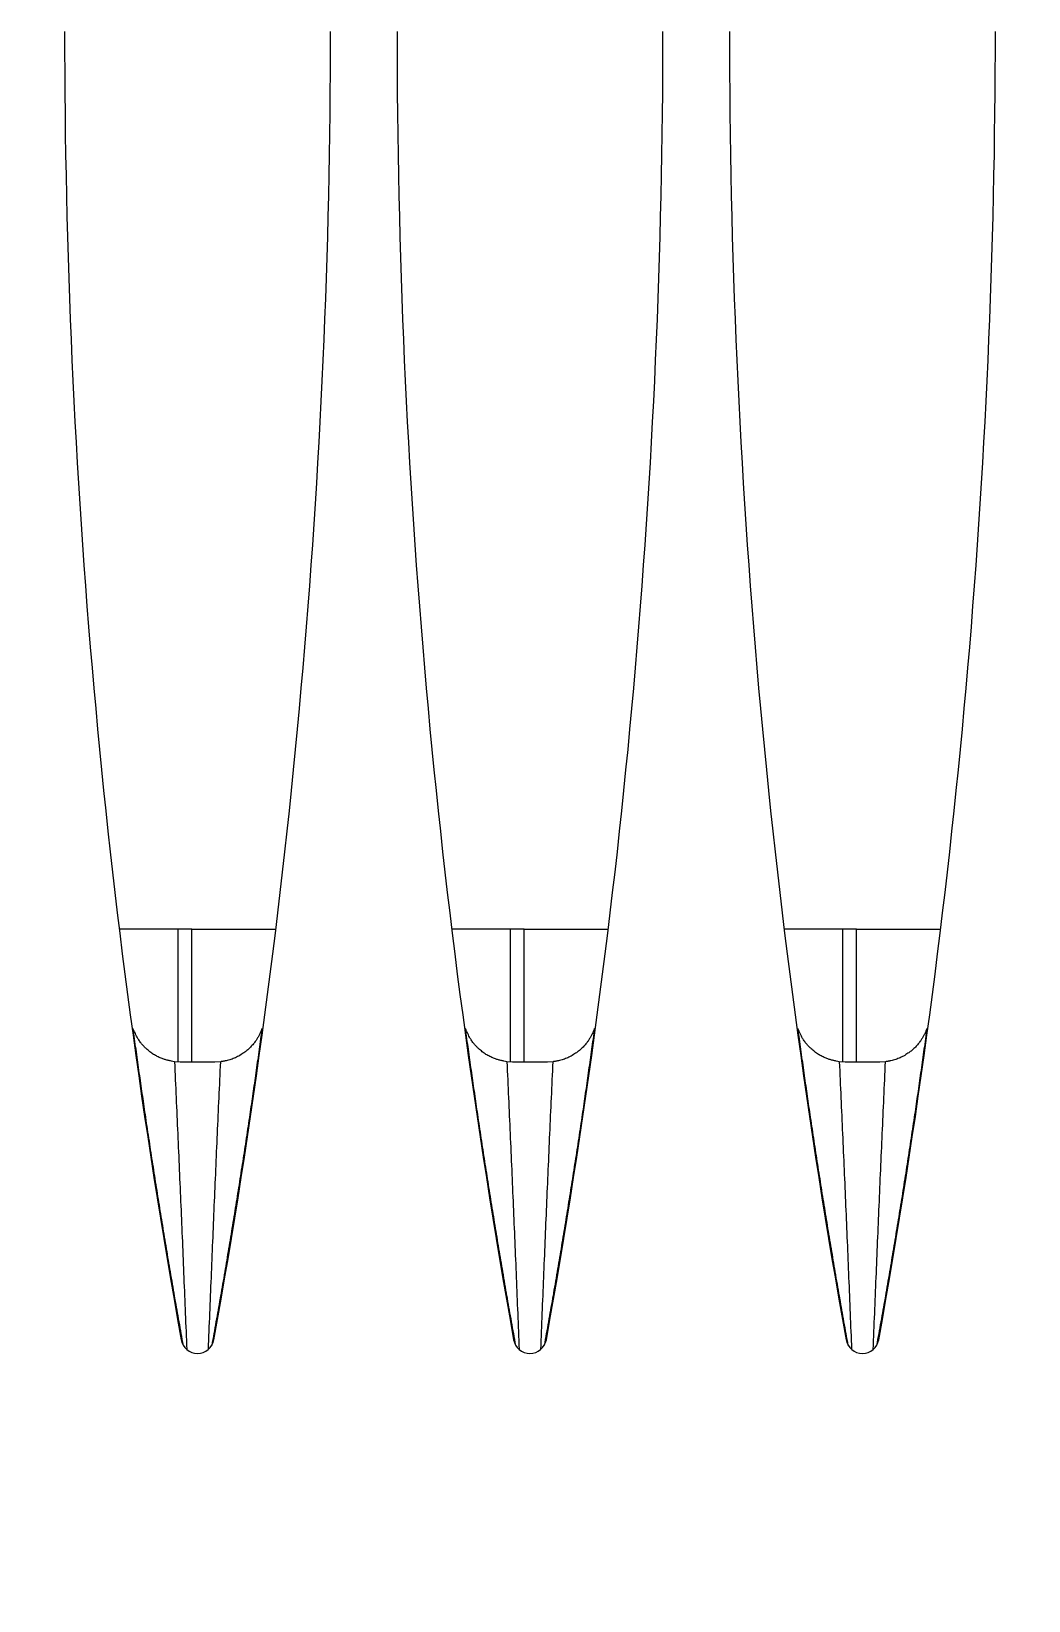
# Model space of a CAD drawing. Header units: metres. Extents: x -101133.8 to -101066.7, y -24899.3 to -24824.7.
# Drawn here: x -101108.33328 to -101108.30328, y -24833.77173 to -24833.72453 of the extents above; entities that cross this region are included whole.
import ezdxf

# ---------------------------------------------------------------- set-up
doc = ezdxf.new("R2010")
doc.units = ezdxf.units.M
doc.header["$LTSCALE"] = 0.2
doc.header["$PDSIZE"] = -5
doc.layers.add('CMT-COTATION DIVERS', color=1, linetype='Continuous')
doc.layers.add('CMT-CVC-MATERIEL', color=30, linetype='Continuous')
doc.styles.get("Standard").update_dxf_attribs({"font": 'arial.ttf'})
doc.dimstyles.get("Standard").update_dxf_attribs({"dimtxt": 0.18, "dimasz": 0.18, "dimexe": 0.18, "dimexo": 0.0625, "dimgap": 0.09, "dimtad": 0, "dimtih": 1, "dimtoh": 1, "dimdec": 4, "dimzin": 0, "dimdsep": 46, "dimtxsty": 'Standard', "dimcen": 0.09, "dimadec": 0, "dimazin": 0, "dimtfac": 1, "dimtdec": 4, "dimtofl": 0, "dimtmove": 0, "dimatfit": 3, "dimfxl": 1, "dimtolj": 1, "dimtzin": 0, "dimarcsym": 0})

# ---------------------------------------------------------------- blocks, each defined once
blk = doc.blocks.new('Cassette 600x600')
at = {"linetype": 'Continuous', "lineweight": 13}
for p, q in [((-20116.73, 252.832), (-20116.73, 255.361)), ((-20112.23, 254.73), (-20112.23, 254.764)), ((-20112.74, 253.7), (-20112.73, 253.527)), ((-20105.73, 253.702), (-20105.73, 253.736)), ((-20112.73, 252.832), (-20116.73, 252.832)), ((-20116.73, 252.832), (-20116.73, 252.421)), ((-20116.73, 252.421), (-20116.73, 250.649)), ((-20112.733, 252.421), (-20116.73, 252.421)), ((-20112.73, 252.483), (-20112.74, 252.31)), ((-20105.73, 252.274), (-20105.73, 252.308)), ((-20112.23, 251.246), (-20112.23, 251.28)), ((-20116.73, 242.832), (-20116.73, 245.361)), ((-20112.23, 244.73), (-20112.23, 244.764)), ((-20112.74, 243.7), (-20112.73, 243.527)), ((-20105.73, 243.702), (-20105.73, 243.736)), ((-20112.73, 242.832), (-20116.73, 242.832)), ((-20116.73, 242.832), (-20116.73, 242.421)), ((-20116.73, 242.421), (-20116.73, 240.649)), ((-20112.733, 242.421), (-20116.73, 242.421)), ((-20112.73, 242.483), (-20112.74, 242.31)), ((-20105.73, 242.274), (-20105.73, 242.308)), ((-20112.23, 241.246), (-20112.23, 241.28)), ((-20116.73, 232.832), (-20116.73, 235.361)), ((-20112.23, 234.73), (-20112.23, 234.764)), ((-20112.74, 233.7), (-20112.73, 233.527)), ((-20105.73, 233.702), (-20105.73, 233.736)), ((-20112.73, 232.832), (-20116.73, 232.832)), ((-20116.73, 232.832), (-20116.73, 232.421)), ((-20116.73, 232.421), (-20116.73, 230.649)), ((-20112.733, 232.421), (-20116.73, 232.421)), ((-20112.73, 232.483), (-20112.74, 232.31)), ((-20105.73, 232.274), (-20105.73, 232.308)), ((-20112.23, 231.246), (-20112.23, 231.28))]:
    blk.add_line(p, q, dxfattribs=at)
for centre, radius, start, end in [((-20143.73, 34.505), 222.5, 79.81251, 90), ((-20104.465, 253.005), 0.5, 280.1875, 79.8125), ((-20143.73, 471.505), 222.5, 270, 280.18749), ((-20143.73, 24.505), 222.5, 79.81251, 90), ((-20104.465, 243.005), 0.5, 280.1875, 79.8125), ((-20143.73, 461.505), 222.5, 270, 280.18749), ((-20143.73, 14.505), 222.5, 79.81251, 90), ((-20104.465, 233.005), 0.5, 280.1875, 79.8125), ((-20143.73, 451.505), 222.5, 270, 280.18749)]:
    blk.add_arc(centre, radius, start, end, dxfattribs=at)
for points, knots in [([(-20113.74, 254.945), (-20113.732, 254.942), (-20113.724, 254.939), (-20113.717, 254.936), (-20113.709, 254.934), (-20113.701, 254.931), (-20113.693, 254.928), (-20113.685, 254.925), (-20113.677, 254.921), (-20113.669, 254.918), (-20113.662, 254.916), (-20113.655, 254.913), (-20113.646, 254.909), (-20113.623, 254.9), (-20113.589, 254.884), (-20113.558, 254.869), (-20113.528, 254.854), (-20113.502, 254.84), (-20113.475, 254.824), (-20113.448, 254.808), (-20113.421, 254.791), (-20113.397, 254.775), (-20113.372, 254.759), (-20113.351, 254.744), (-20113.322, 254.722), (-20113.294, 254.7), (-20113.258, 254.67), (-20113.226, 254.642), (-20113.194, 254.614), (-20113.167, 254.586), (-20113.139, 254.557), (-20113.112, 254.528), (-20113.085, 254.497), (-20113.061, 254.468), (-20113.038, 254.439), (-20113.018, 254.412), (-20112.992, 254.375), (-20112.967, 254.338), (-20112.937, 254.29), (-20112.911, 254.244), (-20112.886, 254.197), (-20112.865, 254.153), (-20112.846, 254.109), (-20112.827, 254.064), (-20112.811, 254.02), (-20112.796, 253.971), (-20112.781, 253.922), (-20112.768, 253.868), (-20112.761, 253.833), (-20112.759, 253.82), (-20112.757, 253.81), (-20112.755, 253.799), (-20112.753, 253.789), (-20112.751, 253.777), (-20112.75, 253.766), (-20112.748, 253.755), (-20112.746, 253.744), (-20112.745, 253.733), (-20112.743, 253.722), (-20112.741, 253.711), (-20112.74, 253.7)], [0, 0, 0, 0, 1, 1, 1, 2, 2, 2, 3, 3, 3, 4, 4, 4, 5, 5, 5, 6, 6, 6, 7, 7, 7, 8, 8, 8, 9, 9, 9, 10, 10, 10, 11, 11, 11, 12, 12, 12, 13, 13, 13, 14, 14, 14, 15, 15, 15, 16, 16, 16, 17, 17, 17, 18, 18, 18, 19, 19, 19, 20, 20, 20, 20]), ([(-20113.74, 254.945), (-20113.531, 254.916), (-20113.322, 254.887), (-20113.113, 254.857), (-20112.904, 254.828), (-20112.695, 254.799), (-20112.485, 254.769), (-20112.275, 254.739), (-20112.064, 254.709), (-20111.858, 254.679), (-20111.652, 254.65), (-20111.452, 254.621), (-20111.231, 254.588), (-20111.009, 254.555), (-20110.766, 254.519), (-20110.529, 254.483), (-20110.292, 254.447), (-20110.06, 254.412), (-20109.828, 254.376), (-20109.595, 254.34), (-20109.361, 254.303), (-20109.127, 254.266), (-20108.893, 254.229), (-20108.659, 254.192), (-20108.426, 254.154), (-20108.193, 254.117), (-20107.96, 254.079), (-20107.726, 254.04), (-20107.492, 254.002), (-20107.256, 253.963), (-20107.026, 253.924), (-20106.796, 253.886), (-20106.571, 253.848), (-20106.326, 253.806), (-20106.081, 253.764), (-20105.816, 253.718), (-20105.627, 253.685), (-20105.483, 253.66), (-20105.383, 253.642), (-20105.271, 253.622), (-20105.16, 253.602), (-20105.036, 253.581), (-20104.916, 253.559), (-20104.795, 253.538), (-20104.678, 253.517), (-20104.56, 253.496), (-20104.442, 253.475), (-20104.323, 253.453), (-20104.205, 253.432)], [0, 0, 0, 0, 1, 1, 1, 2, 2, 2, 3, 3, 3, 4, 4, 4, 5, 5, 5, 6, 6, 6, 7, 7, 7, 8, 8, 8, 9, 9, 9, 10, 10, 10, 11, 11, 11, 12, 12, 12, 13, 13, 13, 14, 14, 14, 15, 15, 15, 16, 16, 16, 16]), ([(-20104.086, 253.331), (-20104.446, 253.346), (-20104.806, 253.36), (-20105.166, 253.375), (-20105.527, 253.39), (-20105.887, 253.404), (-20106.247, 253.419), (-20106.608, 253.434), (-20106.968, 253.449), (-20107.328, 253.464), (-20107.688, 253.479), (-20108.049, 253.494), (-20108.409, 253.509), (-20108.77, 253.524), (-20109.131, 253.54), (-20109.492, 253.556), (-20109.853, 253.571), (-20110.213, 253.587), (-20110.574, 253.603), (-20110.935, 253.619), (-20111.296, 253.635), (-20111.657, 253.651), (-20112.018, 253.668), (-20112.379, 253.684), (-20112.74, 253.7)], [0, 0, 0, 0, 1, 1, 1, 2, 2, 2, 3, 3, 3, 4, 4, 4, 5, 5, 5, 6, 6, 6, 7, 7, 7, 8, 8, 8, 8]), ([(-20112.73, 253.527), (-20112.73, 253.507), (-20112.73, 253.487), (-20112.73, 253.466), (-20112.73, 253.446), (-20112.73, 253.425), (-20112.73, 253.404), (-20112.73, 253.383), (-20112.73, 253.363), (-20112.73, 253.341), (-20112.73, 253.32), (-20112.73, 253.299), (-20112.73, 253.277), (-20112.73, 253.255), (-20112.73, 253.233), (-20112.73, 253.211), (-20112.73, 253.189), (-20112.73, 253.166), (-20112.73, 253.143), (-20112.73, 253.121), (-20112.73, 253.098), (-20112.73, 253.075), (-20112.73, 253.052), (-20112.73, 253.029), (-20112.73, 253.006), (-20112.73, 252.983), (-20112.73, 252.96), (-20112.73, 252.937), (-20112.73, 252.914), (-20112.73, 252.891), (-20112.73, 252.868), (-20112.73, 252.845), (-20112.73, 252.823), (-20112.73, 252.8), (-20112.73, 252.778), (-20112.73, 252.756), (-20112.73, 252.734), (-20112.73, 252.712), (-20112.73, 252.691), (-20112.73, 252.67), (-20112.73, 252.648), (-20112.73, 252.627), (-20112.73, 252.607), (-20112.73, 252.586), (-20112.73, 252.565), (-20112.73, 252.544), (-20112.73, 252.524), (-20112.73, 252.503), (-20112.73, 252.483)], [0, 0, 0, 0, 1, 1, 1, 2, 2, 2, 3, 3, 3, 4, 4, 4, 5, 5, 5, 6, 6, 6, 7, 7, 7, 8, 8, 8, 9, 9, 9, 10, 10, 10, 11, 11, 11, 12, 12, 12, 13, 13, 13, 14, 14, 14, 15, 15, 15, 16, 16, 16, 16]), ([(-20104.205, 252.578), (-20104.323, 252.557), (-20104.442, 252.536), (-20104.56, 252.515), (-20104.678, 252.493), (-20104.795, 252.473), (-20104.916, 252.451), (-20105.036, 252.43), (-20105.16, 252.408), (-20105.271, 252.388), (-20105.383, 252.368), (-20105.483, 252.351), (-20105.627, 252.325), (-20105.816, 252.292), (-20106.081, 252.246), (-20106.326, 252.204), (-20106.571, 252.163), (-20106.796, 252.125), (-20107.026, 252.086), (-20107.256, 252.048), (-20107.492, 252.008), (-20107.726, 251.97), (-20107.96, 251.931), (-20108.193, 251.894), (-20108.426, 251.856), (-20108.659, 251.818), (-20108.893, 251.781), (-20109.127, 251.744), (-20109.361, 251.707), (-20109.595, 251.67), (-20109.828, 251.634), (-20110.06, 251.598), (-20110.292, 251.563), (-20110.529, 251.527), (-20110.766, 251.491), (-20111.009, 251.455), (-20111.231, 251.422), (-20111.452, 251.39), (-20111.652, 251.361), (-20111.858, 251.331), (-20112.064, 251.301), (-20112.275, 251.271), (-20112.485, 251.241), (-20112.695, 251.212), (-20112.904, 251.182), (-20113.113, 251.153), (-20113.322, 251.124), (-20113.531, 251.094), (-20113.74, 251.065)], [0, 0, 0, 0, 1, 1, 1, 2, 2, 2, 3, 3, 3, 4, 4, 4, 5, 5, 5, 6, 6, 6, 7, 7, 7, 8, 8, 8, 9, 9, 9, 10, 10, 10, 11, 11, 11, 12, 12, 12, 13, 13, 13, 14, 14, 14, 15, 15, 15, 16, 16, 16, 16]), ([(-20112.74, 252.31), (-20112.379, 252.327), (-20112.018, 252.343), (-20111.657, 252.359), (-20111.296, 252.375), (-20110.935, 252.391), (-20110.574, 252.407), (-20110.213, 252.423), (-20109.853, 252.439), (-20109.492, 252.454), (-20109.131, 252.47), (-20108.77, 252.486), (-20108.409, 252.501), (-20108.049, 252.516), (-20107.688, 252.532), (-20107.328, 252.547), (-20106.968, 252.562), (-20106.608, 252.577), (-20106.247, 252.591), (-20105.887, 252.606), (-20105.527, 252.621), (-20105.166, 252.635), (-20104.806, 252.65), (-20104.446, 252.664), (-20104.086, 252.679)], [0, 0, 0, 0, 1, 1, 1, 2, 2, 2, 3, 3, 3, 4, 4, 4, 5, 5, 5, 6, 6, 6, 7, 7, 7, 8, 8, 8, 8]), ([(-20112.74, 252.31), (-20112.746, 252.279), (-20112.752, 252.248), (-20112.758, 252.217), (-20112.764, 252.186), (-20112.77, 252.155), (-20112.778, 252.124), (-20112.785, 252.093), (-20112.793, 252.061), (-20112.802, 252.031), (-20112.81, 252.001), (-20112.819, 251.974), (-20112.832, 251.939), (-20112.845, 251.904), (-20112.862, 251.862), (-20112.882, 251.823), (-20112.901, 251.783), (-20112.921, 251.746), (-20112.944, 251.709), (-20112.966, 251.672), (-20112.991, 251.635), (-20113.019, 251.598), (-20113.047, 251.56), (-20113.079, 251.521), (-20113.106, 251.49), (-20113.132, 251.459), (-20113.154, 251.437), (-20113.178, 251.412), (-20113.202, 251.388), (-20113.23, 251.363), (-20113.257, 251.339), (-20113.285, 251.315), (-20113.313, 251.293), (-20113.344, 251.27), (-20113.376, 251.248), (-20113.411, 251.225), (-20113.439, 251.208), (-20113.467, 251.192), (-20113.487, 251.181), (-20113.511, 251.169), (-20113.534, 251.157), (-20113.56, 251.145), (-20113.585, 251.133), (-20113.611, 251.121), (-20113.637, 251.11), (-20113.662, 251.098), (-20113.688, 251.087), (-20113.714, 251.076), (-20113.74, 251.065)], [0, 0, 0, 0, 1, 1, 1, 2, 2, 2, 3, 3, 3, 4, 4, 4, 5, 5, 5, 6, 6, 6, 7, 7, 7, 8, 8, 8, 9, 9, 9, 10, 10, 10, 11, 11, 11, 12, 12, 12, 13, 13, 13, 14, 14, 14, 15, 15, 15, 16, 16, 16, 16]), ([(-20113.74, 244.945), (-20113.531, 244.916), (-20113.322, 244.887), (-20113.113, 244.857), (-20112.904, 244.828), (-20112.695, 244.799), (-20112.485, 244.769), (-20112.275, 244.739), (-20112.064, 244.709), (-20111.858, 244.679), (-20111.652, 244.65), (-20111.452, 244.621), (-20111.231, 244.588), (-20111.009, 244.555), (-20110.766, 244.519), (-20110.529, 244.483), (-20110.292, 244.447), (-20110.06, 244.412), (-20109.828, 244.376), (-20109.595, 244.34), (-20109.361, 244.303), (-20109.127, 244.266), (-20108.893, 244.229), (-20108.659, 244.192), (-20108.426, 244.154), (-20108.193, 244.117), (-20107.96, 244.079), (-20107.726, 244.04), (-20107.492, 244.002), (-20107.256, 243.963), (-20107.026, 243.924), (-20106.796, 243.886), (-20106.571, 243.848), (-20106.326, 243.806), (-20106.081, 243.764), (-20105.816, 243.718), (-20105.627, 243.685), (-20105.483, 243.66), (-20105.383, 243.642), (-20105.271, 243.622), (-20105.16, 243.602), (-20105.036, 243.581), (-20104.916, 243.559), (-20104.795, 243.538), (-20104.678, 243.517), (-20104.56, 243.496), (-20104.442, 243.475), (-20104.323, 243.453), (-20104.205, 243.432)], [0, 0, 0, 0, 1, 1, 1, 2, 2, 2, 3, 3, 3, 4, 4, 4, 5, 5, 5, 6, 6, 6, 7, 7, 7, 8, 8, 8, 9, 9, 9, 10, 10, 10, 11, 11, 11, 12, 12, 12, 13, 13, 13, 14, 14, 14, 15, 15, 15, 16, 16, 16, 16]), ([(-20113.74, 244.945), (-20113.732, 244.942), (-20113.724, 244.939), (-20113.717, 244.936), (-20113.709, 244.934), (-20113.701, 244.931), (-20113.693, 244.928), (-20113.685, 244.925), (-20113.677, 244.921), (-20113.669, 244.918), (-20113.662, 244.916), (-20113.655, 244.913), (-20113.646, 244.909), (-20113.623, 244.9), (-20113.589, 244.884), (-20113.558, 244.869), (-20113.528, 244.854), (-20113.502, 244.84), (-20113.475, 244.824), (-20113.448, 244.808), (-20113.421, 244.791), (-20113.397, 244.775), (-20113.372, 244.759), (-20113.351, 244.744), (-20113.322, 244.722), (-20113.294, 244.7), (-20113.258, 244.67), (-20113.226, 244.642), (-20113.194, 244.614), (-20113.167, 244.586), (-20113.139, 244.557), (-20113.112, 244.528), (-20113.085, 244.497), (-20113.061, 244.468), (-20113.038, 244.439), (-20113.018, 244.412), (-20112.992, 244.375), (-20112.967, 244.338), (-20112.937, 244.29), (-20112.911, 244.244), (-20112.886, 244.197), (-20112.865, 244.153), (-20112.846, 244.109), (-20112.827, 244.064), (-20112.811, 244.02), (-20112.796, 243.971), (-20112.781, 243.922), (-20112.768, 243.868), (-20112.761, 243.833), (-20112.759, 243.82), (-20112.757, 243.81), (-20112.755, 243.799), (-20112.753, 243.789), (-20112.751, 243.777), (-20112.75, 243.766), (-20112.748, 243.755), (-20112.746, 243.744), (-20112.745, 243.733), (-20112.743, 243.722), (-20112.741, 243.711), (-20112.74, 243.7)], [0, 0, 0, 0, 1, 1, 1, 2, 2, 2, 3, 3, 3, 4, 4, 4, 5, 5, 5, 6, 6, 6, 7, 7, 7, 8, 8, 8, 9, 9, 9, 10, 10, 10, 11, 11, 11, 12, 12, 12, 13, 13, 13, 14, 14, 14, 15, 15, 15, 16, 16, 16, 17, 17, 17, 18, 18, 18, 19, 19, 19, 20, 20, 20, 20]), ([(-20104.086, 243.331), (-20104.446, 243.346), (-20104.806, 243.36), (-20105.166, 243.375), (-20105.527, 243.39), (-20105.887, 243.404), (-20106.247, 243.419), (-20106.608, 243.434), (-20106.968, 243.449), (-20107.328, 243.464), (-20107.688, 243.479), (-20108.049, 243.494), (-20108.409, 243.509), (-20108.77, 243.524), (-20109.131, 243.54), (-20109.492, 243.556), (-20109.853, 243.571), (-20110.213, 243.587), (-20110.574, 243.603), (-20110.935, 243.619), (-20111.296, 243.635), (-20111.657, 243.651), (-20112.018, 243.668), (-20112.379, 243.684), (-20112.74, 243.7)], [0, 0, 0, 0, 1, 1, 1, 2, 2, 2, 3, 3, 3, 4, 4, 4, 5, 5, 5, 6, 6, 6, 7, 7, 7, 8, 8, 8, 8]), ([(-20112.73, 243.527), (-20112.73, 243.507), (-20112.73, 243.487), (-20112.73, 243.466), (-20112.73, 243.446), (-20112.73, 243.425), (-20112.73, 243.404), (-20112.73, 243.383), (-20112.73, 243.363), (-20112.73, 243.341), (-20112.73, 243.32), (-20112.73, 243.299), (-20112.73, 243.277), (-20112.73, 243.255), (-20112.73, 243.233), (-20112.73, 243.211), (-20112.73, 243.189), (-20112.73, 243.166), (-20112.73, 243.143), (-20112.73, 243.121), (-20112.73, 243.098), (-20112.73, 243.075), (-20112.73, 243.052), (-20112.73, 243.029), (-20112.73, 243.006), (-20112.73, 242.983), (-20112.73, 242.96), (-20112.73, 242.937), (-20112.73, 242.914), (-20112.73, 242.891), (-20112.73, 242.868), (-20112.73, 242.845), (-20112.73, 242.823), (-20112.73, 242.8), (-20112.73, 242.778), (-20112.73, 242.756), (-20112.73, 242.734), (-20112.73, 242.712), (-20112.73, 242.691), (-20112.73, 242.67), (-20112.73, 242.648), (-20112.73, 242.627), (-20112.73, 242.607), (-20112.73, 242.586), (-20112.73, 242.565), (-20112.73, 242.544), (-20112.73, 242.524), (-20112.73, 242.503), (-20112.73, 242.483)], [0, 0, 0, 0, 1, 1, 1, 2, 2, 2, 3, 3, 3, 4, 4, 4, 5, 5, 5, 6, 6, 6, 7, 7, 7, 8, 8, 8, 9, 9, 9, 10, 10, 10, 11, 11, 11, 12, 12, 12, 13, 13, 13, 14, 14, 14, 15, 15, 15, 16, 16, 16, 16]), ([(-20112.74, 242.31), (-20112.379, 242.327), (-20112.018, 242.343), (-20111.657, 242.359), (-20111.296, 242.375), (-20110.935, 242.391), (-20110.574, 242.407), (-20110.213, 242.423), (-20109.853, 242.439), (-20109.492, 242.454), (-20109.131, 242.47), (-20108.77, 242.486), (-20108.409, 242.501), (-20108.049, 242.516), (-20107.688, 242.532), (-20107.328, 242.547), (-20106.968, 242.562), (-20106.608, 242.577), (-20106.247, 242.591), (-20105.887, 242.606), (-20105.527, 242.621), (-20105.166, 242.635), (-20104.806, 242.65), (-20104.446, 242.664), (-20104.086, 242.679)], [0, 0, 0, 0, 1, 1, 1, 2, 2, 2, 3, 3, 3, 4, 4, 4, 5, 5, 5, 6, 6, 6, 7, 7, 7, 8, 8, 8, 8]), ([(-20104.205, 242.578), (-20104.323, 242.557), (-20104.442, 242.536), (-20104.56, 242.515), (-20104.678, 242.493), (-20104.795, 242.473), (-20104.916, 242.451), (-20105.036, 242.43), (-20105.16, 242.408), (-20105.271, 242.388), (-20105.383, 242.368), (-20105.483, 242.351), (-20105.627, 242.325), (-20105.816, 242.292), (-20106.081, 242.246), (-20106.326, 242.204), (-20106.571, 242.163), (-20106.796, 242.125), (-20107.026, 242.086), (-20107.256, 242.048), (-20107.492, 242.008), (-20107.726, 241.97), (-20107.96, 241.931), (-20108.193, 241.894), (-20108.426, 241.856), (-20108.659, 241.818), (-20108.893, 241.781), (-20109.127, 241.744), (-20109.361, 241.707), (-20109.595, 241.67), (-20109.828, 241.634), (-20110.06, 241.598), (-20110.292, 241.563), (-20110.529, 241.527), (-20110.766, 241.491), (-20111.009, 241.455), (-20111.231, 241.422), (-20111.452, 241.39), (-20111.652, 241.361), (-20111.858, 241.331), (-20112.064, 241.301), (-20112.275, 241.271), (-20112.485, 241.241), (-20112.695, 241.212), (-20112.904, 241.182), (-20113.113, 241.153), (-20113.322, 241.124), (-20113.531, 241.094), (-20113.74, 241.065)], [0, 0, 0, 0, 1, 1, 1, 2, 2, 2, 3, 3, 3, 4, 4, 4, 5, 5, 5, 6, 6, 6, 7, 7, 7, 8, 8, 8, 9, 9, 9, 10, 10, 10, 11, 11, 11, 12, 12, 12, 13, 13, 13, 14, 14, 14, 15, 15, 15, 16, 16, 16, 16]), ([(-20112.74, 242.31), (-20112.746, 242.279), (-20112.752, 242.248), (-20112.758, 242.217), (-20112.764, 242.186), (-20112.77, 242.155), (-20112.778, 242.124), (-20112.785, 242.093), (-20112.793, 242.061), (-20112.802, 242.031), (-20112.81, 242.001), (-20112.819, 241.974), (-20112.832, 241.939), (-20112.845, 241.904), (-20112.862, 241.862), (-20112.882, 241.823), (-20112.901, 241.783), (-20112.921, 241.746), (-20112.944, 241.709), (-20112.966, 241.672), (-20112.991, 241.635), (-20113.019, 241.598), (-20113.047, 241.56), (-20113.079, 241.521), (-20113.106, 241.49), (-20113.132, 241.459), (-20113.154, 241.437), (-20113.178, 241.412), (-20113.202, 241.388), (-20113.23, 241.363), (-20113.257, 241.339), (-20113.285, 241.315), (-20113.313, 241.293), (-20113.344, 241.27), (-20113.376, 241.248), (-20113.411, 241.225), (-20113.439, 241.208), (-20113.467, 241.192), (-20113.487, 241.181), (-20113.511, 241.169), (-20113.534, 241.157), (-20113.56, 241.145), (-20113.585, 241.133), (-20113.611, 241.121), (-20113.637, 241.11), (-20113.662, 241.098), (-20113.688, 241.087), (-20113.714, 241.076), (-20113.74, 241.065)], [0, 0, 0, 0, 1, 1, 1, 2, 2, 2, 3, 3, 3, 4, 4, 4, 5, 5, 5, 6, 6, 6, 7, 7, 7, 8, 8, 8, 9, 9, 9, 10, 10, 10, 11, 11, 11, 12, 12, 12, 13, 13, 13, 14, 14, 14, 15, 15, 15, 16, 16, 16, 16]), ([(-20113.74, 234.945), (-20113.732, 234.942), (-20113.724, 234.939), (-20113.717, 234.936), (-20113.709, 234.934), (-20113.701, 234.931), (-20113.693, 234.928), (-20113.685, 234.925), (-20113.677, 234.921), (-20113.669, 234.918), (-20113.662, 234.916), (-20113.655, 234.913), (-20113.646, 234.909), (-20113.623, 234.9), (-20113.589, 234.884), (-20113.558, 234.869), (-20113.528, 234.854), (-20113.502, 234.84), (-20113.475, 234.824), (-20113.448, 234.808), (-20113.421, 234.791), (-20113.397, 234.775), (-20113.372, 234.759), (-20113.351, 234.744), (-20113.322, 234.722), (-20113.294, 234.7), (-20113.258, 234.67), (-20113.226, 234.642), (-20113.194, 234.614), (-20113.167, 234.586), (-20113.139, 234.557), (-20113.112, 234.528), (-20113.085, 234.497), (-20113.061, 234.468), (-20113.038, 234.439), (-20113.018, 234.412), (-20112.992, 234.375), (-20112.967, 234.338), (-20112.937, 234.29), (-20112.911, 234.244), (-20112.886, 234.197), (-20112.865, 234.153), (-20112.846, 234.109), (-20112.827, 234.064), (-20112.811, 234.02), (-20112.796, 233.971), (-20112.781, 233.922), (-20112.768, 233.868), (-20112.761, 233.833), (-20112.759, 233.82), (-20112.757, 233.81), (-20112.755, 233.799), (-20112.753, 233.789), (-20112.751, 233.777), (-20112.75, 233.766), (-20112.748, 233.755), (-20112.746, 233.744), (-20112.745, 233.733), (-20112.743, 233.722), (-20112.741, 233.711), (-20112.74, 233.7)], [0, 0, 0, 0, 1, 1, 1, 2, 2, 2, 3, 3, 3, 4, 4, 4, 5, 5, 5, 6, 6, 6, 7, 7, 7, 8, 8, 8, 9, 9, 9, 10, 10, 10, 11, 11, 11, 12, 12, 12, 13, 13, 13, 14, 14, 14, 15, 15, 15, 16, 16, 16, 17, 17, 17, 18, 18, 18, 19, 19, 19, 20, 20, 20, 20]), ([(-20113.74, 234.945), (-20113.531, 234.916), (-20113.322, 234.887), (-20113.113, 234.857), (-20112.904, 234.828), (-20112.695, 234.799), (-20112.485, 234.769), (-20112.275, 234.739), (-20112.064, 234.709), (-20111.858, 234.679), (-20111.652, 234.65), (-20111.452, 234.621), (-20111.231, 234.588), (-20111.009, 234.555), (-20110.766, 234.519), (-20110.529, 234.483), (-20110.292, 234.447), (-20110.06, 234.412), (-20109.828, 234.376), (-20109.595, 234.34), (-20109.361, 234.303), (-20109.127, 234.266), (-20108.893, 234.229), (-20108.659, 234.192), (-20108.426, 234.154), (-20108.193, 234.117), (-20107.96, 234.079), (-20107.726, 234.04), (-20107.492, 234.002), (-20107.256, 233.963), (-20107.026, 233.924), (-20106.796, 233.886), (-20106.571, 233.848), (-20106.326, 233.806), (-20106.081, 233.764), (-20105.816, 233.718), (-20105.627, 233.685), (-20105.483, 233.66), (-20105.383, 233.642), (-20105.271, 233.622), (-20105.16, 233.602), (-20105.036, 233.581), (-20104.916, 233.559), (-20104.795, 233.538), (-20104.678, 233.517), (-20104.56, 233.496), (-20104.442, 233.475), (-20104.323, 233.453), (-20104.205, 233.432)], [0, 0, 0, 0, 1, 1, 1, 2, 2, 2, 3, 3, 3, 4, 4, 4, 5, 5, 5, 6, 6, 6, 7, 7, 7, 8, 8, 8, 9, 9, 9, 10, 10, 10, 11, 11, 11, 12, 12, 12, 13, 13, 13, 14, 14, 14, 15, 15, 15, 16, 16, 16, 16]), ([(-20104.086, 233.331), (-20104.446, 233.346), (-20104.806, 233.36), (-20105.166, 233.375), (-20105.527, 233.39), (-20105.887, 233.404), (-20106.247, 233.419), (-20106.608, 233.434), (-20106.968, 233.449), (-20107.328, 233.464), (-20107.688, 233.479), (-20108.049, 233.494), (-20108.409, 233.509), (-20108.77, 233.524), (-20109.131, 233.54), (-20109.492, 233.556), (-20109.853, 233.571), (-20110.213, 233.587), (-20110.574, 233.603), (-20110.935, 233.619), (-20111.296, 233.635), (-20111.657, 233.651), (-20112.018, 233.668), (-20112.379, 233.684), (-20112.74, 233.7)], [0, 0, 0, 0, 1, 1, 1, 2, 2, 2, 3, 3, 3, 4, 4, 4, 5, 5, 5, 6, 6, 6, 7, 7, 7, 8, 8, 8, 8]), ([(-20112.73, 233.527), (-20112.73, 233.507), (-20112.73, 233.487), (-20112.73, 233.466), (-20112.73, 233.446), (-20112.73, 233.425), (-20112.73, 233.404), (-20112.73, 233.383), (-20112.73, 233.363), (-20112.73, 233.341), (-20112.73, 233.32), (-20112.73, 233.299), (-20112.73, 233.277), (-20112.73, 233.255), (-20112.73, 233.233), (-20112.73, 233.211), (-20112.73, 233.189), (-20112.73, 233.166), (-20112.73, 233.143), (-20112.73, 233.121), (-20112.73, 233.098), (-20112.73, 233.075), (-20112.73, 233.052), (-20112.73, 233.029), (-20112.73, 233.006), (-20112.73, 232.983), (-20112.73, 232.96), (-20112.73, 232.937), (-20112.73, 232.914), (-20112.73, 232.891), (-20112.73, 232.868), (-20112.73, 232.845), (-20112.73, 232.823), (-20112.73, 232.8), (-20112.73, 232.778), (-20112.73, 232.756), (-20112.73, 232.734), (-20112.73, 232.712), (-20112.73, 232.691), (-20112.73, 232.67), (-20112.73, 232.648), (-20112.73, 232.627), (-20112.73, 232.607), (-20112.73, 232.586), (-20112.73, 232.565), (-20112.73, 232.544), (-20112.73, 232.524), (-20112.73, 232.503), (-20112.73, 232.483)], [0, 0, 0, 0, 1, 1, 1, 2, 2, 2, 3, 3, 3, 4, 4, 4, 5, 5, 5, 6, 6, 6, 7, 7, 7, 8, 8, 8, 9, 9, 9, 10, 10, 10, 11, 11, 11, 12, 12, 12, 13, 13, 13, 14, 14, 14, 15, 15, 15, 16, 16, 16, 16]), ([(-20104.205, 232.578), (-20104.323, 232.557), (-20104.442, 232.536), (-20104.56, 232.515), (-20104.678, 232.493), (-20104.795, 232.473), (-20104.916, 232.451), (-20105.036, 232.43), (-20105.16, 232.408), (-20105.271, 232.388), (-20105.383, 232.368), (-20105.483, 232.351), (-20105.627, 232.325), (-20105.816, 232.292), (-20106.081, 232.246), (-20106.326, 232.204), (-20106.571, 232.163), (-20106.796, 232.125), (-20107.026, 232.086), (-20107.256, 232.048), (-20107.492, 232.008), (-20107.726, 231.97), (-20107.96, 231.931), (-20108.193, 231.894), (-20108.426, 231.856), (-20108.659, 231.818), (-20108.893, 231.781), (-20109.127, 231.744), (-20109.361, 231.707), (-20109.595, 231.67), (-20109.828, 231.634), (-20110.06, 231.598), (-20110.292, 231.563), (-20110.529, 231.527), (-20110.766, 231.491), (-20111.009, 231.455), (-20111.231, 231.422), (-20111.452, 231.39), (-20111.652, 231.361), (-20111.858, 231.331), (-20112.064, 231.301), (-20112.275, 231.271), (-20112.485, 231.241), (-20112.695, 231.212), (-20112.904, 231.182), (-20113.113, 231.153), (-20113.322, 231.124), (-20113.531, 231.094), (-20113.74, 231.065)], [0, 0, 0, 0, 1, 1, 1, 2, 2, 2, 3, 3, 3, 4, 4, 4, 5, 5, 5, 6, 6, 6, 7, 7, 7, 8, 8, 8, 9, 9, 9, 10, 10, 10, 11, 11, 11, 12, 12, 12, 13, 13, 13, 14, 14, 14, 15, 15, 15, 16, 16, 16, 16]), ([(-20112.74, 232.31), (-20112.746, 232.279), (-20112.752, 232.248), (-20112.758, 232.217), (-20112.764, 232.186), (-20112.77, 232.155), (-20112.778, 232.124), (-20112.785, 232.093), (-20112.793, 232.061), (-20112.802, 232.031), (-20112.81, 232.001), (-20112.819, 231.974), (-20112.832, 231.939), (-20112.845, 231.904), (-20112.862, 231.862), (-20112.882, 231.823), (-20112.901, 231.783), (-20112.921, 231.746), (-20112.944, 231.709), (-20112.966, 231.672), (-20112.991, 231.635), (-20113.019, 231.598), (-20113.047, 231.56), (-20113.079, 231.521), (-20113.106, 231.49), (-20113.132, 231.459), (-20113.154, 231.437), (-20113.178, 231.412), (-20113.202, 231.388), (-20113.23, 231.363), (-20113.257, 231.339), (-20113.285, 231.315), (-20113.313, 231.293), (-20113.344, 231.27), (-20113.376, 231.248), (-20113.411, 231.225), (-20113.439, 231.208), (-20113.467, 231.192), (-20113.487, 231.181), (-20113.511, 231.169), (-20113.534, 231.157), (-20113.56, 231.145), (-20113.585, 231.133), (-20113.611, 231.121), (-20113.637, 231.11), (-20113.662, 231.098), (-20113.688, 231.087), (-20113.714, 231.076), (-20113.74, 231.065)], [0, 0, 0, 0, 1, 1, 1, 2, 2, 2, 3, 3, 3, 4, 4, 4, 5, 5, 5, 6, 6, 6, 7, 7, 7, 8, 8, 8, 9, 9, 9, 10, 10, 10, 11, 11, 11, 12, 12, 12, 13, 13, 13, 14, 14, 14, 15, 15, 15, 16, 16, 16, 16]), ([(-20112.74, 232.31), (-20112.379, 232.327), (-20112.018, 232.343), (-20111.657, 232.359), (-20111.296, 232.375), (-20110.935, 232.391), (-20110.574, 232.407), (-20110.213, 232.423), (-20109.853, 232.439), (-20109.492, 232.454), (-20109.131, 232.47), (-20108.77, 232.486), (-20108.409, 232.501), (-20108.049, 232.516), (-20107.688, 232.532), (-20107.328, 232.547), (-20106.968, 232.562), (-20106.608, 232.577), (-20106.247, 232.591), (-20105.887, 232.606), (-20105.527, 232.621), (-20105.166, 232.635), (-20104.806, 232.65), (-20104.446, 232.664), (-20104.086, 232.679)], [0, 0, 0, 0, 1, 1, 1, 2, 2, 2, 3, 3, 3, 4, 4, 4, 5, 5, 5, 6, 6, 6, 7, 7, 7, 8, 8, 8, 8])]:
    blk.add_open_spline(points, degree=3, knots=knots, dxfattribs=at)
blk = doc.blocks.new('COT-45')
at = {"color": 0}
for p, q in [((0, -1), (0, 1)), ((-1, 0), (1, 0))]:
    blk.add_line(p, q, dxfattribs=at)
at = {"color": 0, "const_width": 0.4}
blk.add_lwpolyline([(-0.4419, -0.4419), (0.4419, 0.4419)], dxfattribs=at)
blk = doc.blocks.new('*D86')
at = {"layer": 'CMT-COTATION DIVERS', "color": 0, "lineweight": -2}
for p, q in [((-101106.435908, -24831.696781), (-101106.435908, -24834.830787)), ((-101108.843698, -24834.019494), (-101108.843698, -24834.830787)), ((-101108.818698, -24834.780787), (-101106.460908, -24834.780787))]:
    blk.add_line(p, q, dxfattribs=at)
at = {"layer": 'Defpoints', "color": 0, "lineweight": 15}
for p in [(-101106.435908, -24831.666781), (-101108.843698, -24833.989494), (-101106.435908, -24834.780787)]:
    blk.add_point(p, dxfattribs=at)
at = {"layer": 'CMT-COTATION DIVERS', "color": 0, "lineweight": -2, "xscale": 0.025, "yscale": 0.025, "zscale": 0.025, "rotation": 180}
blk.add_blockref('COT-45', (-101108.843698, -24834.780787), dxfattribs=at)
at = {"layer": 'CMT-COTATION DIVERS', "color": 0, "lineweight": -2, "xscale": 0.025, "yscale": 0.025, "zscale": 0.025}
blk.add_blockref('COT-45', (-101106.435908, -24834.780787), dxfattribs=at)
at = {"layer": 'CMT-COTATION DIVERS', "color": 0, "lineweight": 15, "insert": (-101107.639803, -24834.705633), "char_height": 0.075, "attachment_point": 5}
blk.add_mtext('\\A1;241', dxfattribs=at)

msp = doc.modelspace()

# ---------------------------------------------------------------- block references
at = {"layer": 'CMT-CVC-MATERIEL', "xscale": 0.001, "yscale": 0.001, "zscale": 0.001, "rotation": 270}
msp.add_blockref('Cassette 600x600', (-101108.561286, -24853.868258), dxfattribs=at)

# ---------------------------------------------------------------- dimensions: what is measured, and where the dimension line sits
at = {"layer": 'CMT-COTATION DIVERS', "lineweight": 15}
dim = msp.add_linear_dim(base=(-101106.435908, -24834.780787), p1=(-101108.843698, -24833.989494), p2=(-101106.435908, -24831.666781), dimstyle='Standard', override={"dimscale": 0.05, "dimtxt": 1.5, "dimasz": 0.5, "dimexe": 1, "dimexo": 0.6, "dimgap": 0.75, "dimtad": 1, "dimtih": 0, "dimtoh": 0, "dimdec": 0, "dimlfac": 100, "dimblk": 'COT-45', "dimcen": 0, "dimadec": 2, "dimazin": 2, "dimtdec": 2, "dimtix": 1, "dimtmove": 1, "dimfrac": 1}, dxfattribs=at)
dim.commit()
dim.dimension.update_dxf_attribs({"geometry": '*D86', "text_midpoint": (-101107.639803, -24834.705633)})

doc.saveas('drawing.dxf')
